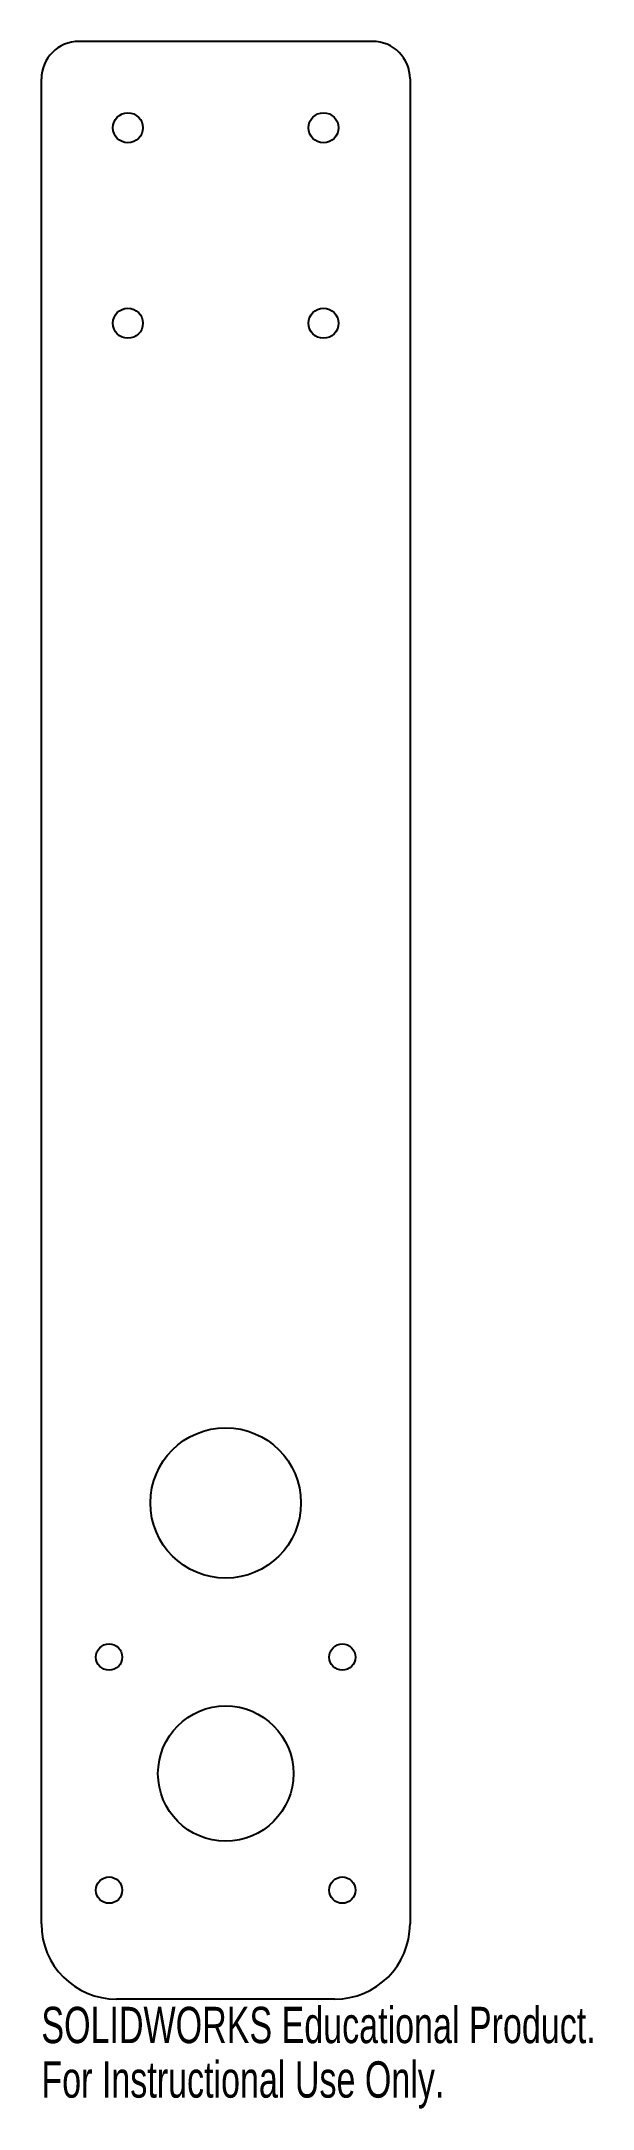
# Model space of a CAD drawing. Header units: millimetres. Extents: x -24 to 49, y -250 to 24.
import ezdxf

# ---------------------------------------------------------------- set-up
doc = ezdxf.new("R2010")
doc.units = ezdxf.units.MM
doc.styles.add('SLDTEXTSTYLE0', font='TXT', dxfattribs={"width": 0.7})

msp = doc.modelspace()

# ---------------------------------------------------------------- linework, layer by layer
at = {"color": 7, "linetype": 'Continuous', "lineweight": 25}
for p, q in [((19.5, 24.5), (-19.5, 24.5)), ((-24.5, -225.92), (-24.5, 19.5)), ((24.5, 19.5), (24.5, -225.92)), ((14.5, -235.92), (-14.5, -235.92))]:
    msp.add_line(p, q, dxfattribs=at)
for centre, radius in [((-13, 13), 2), ((13, 13), 2), ((-13, -13), 2), ((13, -13), 2), ((0, -169.92), 10), ((-15.5, -190.42), 1.75), ((15.5, -190.42), 1.75), ((0, -205.92), 9), ((-15.5, -221.42), 1.75), ((15.5, -221.42), 1.75)]:
    msp.add_circle(centre, radius, dxfattribs=at)
for centre, radius, start, end in [((-19.5, 19.5), 5, 90, 180), ((19.5, 19.5), 5, 0, 90), ((-14.5, -225.92), 10, 180, 270), ((14.5, -225.92), 10, 270, 0)]:
    msp.add_arc(centre, radius, start, end, dxfattribs=at)

# ---------------------------------------------------------------- texts
at = {"color": 7, "linetype": 'Continuous', "char_height": 4.8336, "attachment_point": 1, "style": 'SLDTEXTSTYLE0'}
for s, insert in [('SOLIDWORKS Educational Product.', (-24.5, -236.94)), ('For Instructional Use Only.', (-24.5, -244.19))]:
    msp.add_mtext(s, dxfattribs=dict(at, insert=insert))

doc.saveas('drawing.dxf')
